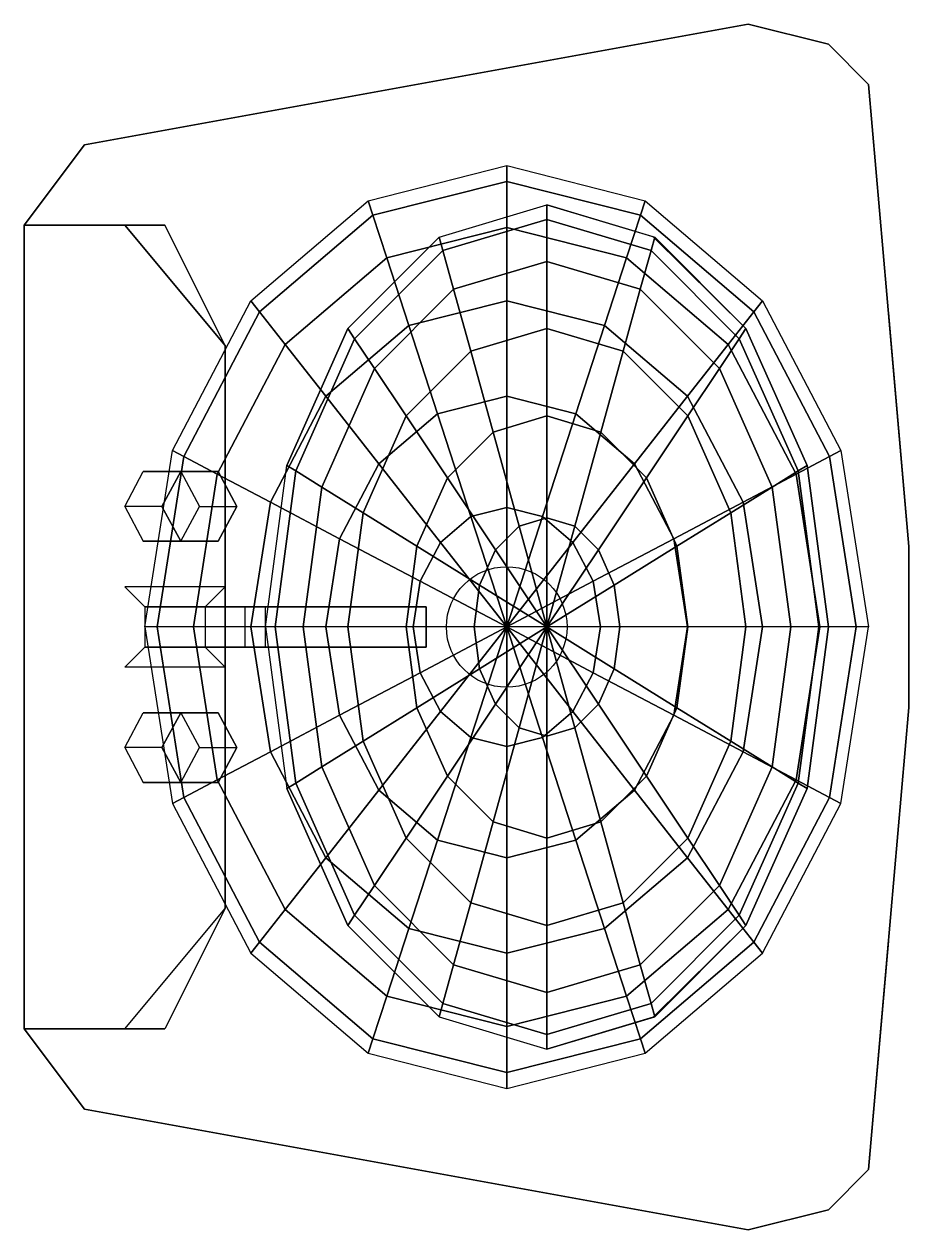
# Model space of a CAD drawing. Extents: x 0 to 22, y -15 to 15.
import ezdxf

# ---------------------------------------------------------------- set-up
doc = ezdxf.new("R2010")
doc.units = 0
doc.header["$LTSCALE"] = 2
doc.layers.get('0').update_dxf_attribs({"linetype": 'CONTINUOUS'})

# ---------------------------------------------------------------- blocks, each defined once
blk = doc.blocks.new('15ZSNC01')
for points in [[(-6.467, -2.679, 20.5), (-6.247, -2.588, 18.688), (-6.761, 0, 18.688), (-7, 0, 20.5)], [(-6.247, -2.588, 18.688), (-5.601, -2.32, 17), (-6.062, 0, 17), (-6.761, 0, 18.688)], [(-5.601, -2.32, 17), (-4.573, -1.894, 15.55), (-4.95, 0, 15.55), (-6.062, 0, 17)], [(-4.573, -1.894, 15.55), (-3.234, -1.339, 14.438), (-3.5, 0, 14.438), (-4.95, 0, 15.55)], [(-3.234, -1.339, 14.438), (-1.674, -0.693, 13.739), (-1.812, 0, 13.739), (-3.5, 0, 14.438)], [(-1.674, -0.693, 13.739), (0, 0, 13.5), (0, 0, 13.5), (-1.812, 0, 13.739)], [(-1.281, -1.281, 13.739), (0, 0, 13.5), (0, 0, 13.5), (-1.674, -0.693, 13.739)], [(-0.693, -1.674, 13.739), (0, 0, 13.5), (0, 0, 13.5), (-1.281, -1.281, 13.739)], [(0, -1.812, 13.739), (0, 0, 13.5), (0, 0, 13.5), (-0.693, -1.674, 13.739)], [(0.693, -1.674, 13.739), (0, 0, 13.5), (0, 0, 13.5), (0, -1.812, 13.739)], [(1.281, -1.281, 13.739), (0, 0, 13.5), (0, 0, 13.5), (0.693, -1.674, 13.739)], [(1.674, -0.693, 13.739), (0, 0, 13.5), (0, 0, 13.5), (1.281, -1.281, 13.739)], [(1.812, 0, 13.739), (0, 0, 13.5), (0, 0, 13.5), (1.674, -0.693, 13.739)], [(3.5, 0, 14.438), (1.812, 0, 13.739), (1.674, -0.693, 13.739), (3.234, -1.339, 14.438)], [(4.95, 0, 15.55), (3.5, 0, 14.438), (3.234, -1.339, 14.438), (4.573, -1.894, 15.55)], [(6.062, 0, 17), (4.95, 0, 15.55), (4.573, -1.894, 15.55), (5.601, -2.32, 17)], [(6.761, 0, 18.688), (6.062, 0, 17), (5.601, -2.32, 17), (6.247, -2.588, 18.688)], [(7, 0, 20.5), (6.761, 0, 18.688), (6.247, -2.588, 18.688), (6.467, -2.679, 20.5)], [(-2.475, -2.475, 14.438), (-1.281, -1.281, 13.739), (-1.674, -0.693, 13.739), (-3.234, -1.339, 14.438)], [(3.234, -1.339, 14.438), (1.674, -0.693, 13.739), (1.281, -1.281, 13.739), (2.475, -2.475, 14.438)], [(-3.5, -3.5, 15.55), (-2.475, -2.475, 14.438), (-3.234, -1.339, 14.438), (-4.573, -1.894, 15.55)], [(-1.339, -3.234, 14.438), (-0.693, -1.674, 13.739), (-1.281, -1.281, 13.739), (-2.475, -2.475, 14.438)], [(2.475, -2.475, 14.438), (1.281, -1.281, 13.739), (0.693, -1.674, 13.739), (1.339, -3.234, 14.438)], [(4.573, -1.894, 15.55), (3.234, -1.339, 14.438), (2.475, -2.475, 14.438), (3.5, -3.5, 15.55)], [(0, -3.5, 14.438), (0, -1.812, 13.739), (-0.693, -1.674, 13.739), (-1.339, -3.234, 14.438)], [(1.339, -3.234, 14.438), (0.693, -1.674, 13.739), (0, -1.812, 13.739), (0, -3.5, 14.438)], [(-4.287, -4.287, 17), (-3.5, -3.5, 15.55), (-4.573, -1.894, 15.55), (-5.601, -2.32, 17)], [(5.601, -2.32, 17), (4.573, -1.894, 15.55), (3.5, -3.5, 15.55), (4.287, -4.287, 17)], [(-4.781, -4.781, 18.688), (-4.287, -4.287, 17), (-5.601, -2.32, 17), (-6.247, -2.588, 18.688)], [(6.247, -2.588, 18.688), (5.601, -2.32, 17), (4.287, -4.287, 17), (4.781, -4.781, 18.688)], [(-1.894, -4.573, 15.55), (-1.339, -3.234, 14.438), (-2.475, -2.475, 14.438), (-3.5, -3.5, 15.55)], [(3.5, -3.5, 15.55), (2.475, -2.475, 14.438), (1.339, -3.234, 14.438), (1.894, -4.573, 15.55)], [(-4.95, -4.95, 20.5), (-4.781, -4.781, 18.688), (-6.247, -2.588, 18.688), (-6.467, -2.679, 20.5)], [(6.467, -2.679, 20.5), (6.247, -2.588, 18.688), (4.781, -4.781, 18.688), (4.95, -4.95, 20.5)], [(0, -4.95, 15.55), (0, -3.5, 14.438), (-1.339, -3.234, 14.438), (-1.894, -4.573, 15.55)], [(1.894, -4.573, 15.55), (1.339, -3.234, 14.438), (0, -3.5, 14.438), (0, -4.95, 15.55)], [(-2.32, -5.601, 17), (-1.894, -4.573, 15.55), (-3.5, -3.5, 15.55), (-4.287, -4.287, 17)], [(4.287, -4.287, 17), (3.5, -3.5, 15.55), (1.894, -4.573, 15.55), (2.32, -5.601, 17)], [(-2.588, -6.247, 18.688), (-2.32, -5.601, 17), (-4.287, -4.287, 17), (-4.781, -4.781, 18.688)], [(4.781, -4.781, 18.688), (4.287, -4.287, 17), (2.32, -5.601, 17), (2.588, -6.247, 18.688)], [(0, -6.062, 17), (0, -4.95, 15.55), (-1.894, -4.573, 15.55), (-2.32, -5.601, 17)], [(2.32, -5.601, 17), (1.894, -4.573, 15.55), (0, -4.95, 15.55), (0, -6.062, 17)], [(-2.679, -6.467, 20.5), (-2.588, -6.247, 18.688), (-4.781, -4.781, 18.688), (-4.95, -4.95, 20.5)], [(4.95, -4.95, 20.5), (4.781, -4.781, 18.688), (2.588, -6.247, 18.688), (2.679, -6.467, 20.5)], [(0, -6.761, 18.688), (0, -6.062, 17), (-2.32, -5.601, 17), (-2.588, -6.247, 18.688)], [(2.588, -6.247, 18.688), (2.32, -5.601, 17), (0, -6.062, 17), (0, -6.761, 18.688)], [(0, -7, 20.5), (0, -6.761, 18.688), (-2.588, -6.247, 18.688), (-2.679, -6.467, 20.5)], [(2.679, -6.467, 20.5), (2.588, -6.247, 18.688), (0, -6.761, 18.688), (0, -7, 20.5)]]:
    blk.add_3dface(points)

msp = doc.modelspace()

# ---------------------------------------------------------------- linework, layer by layer
msp.add_circle((12, 0, -12), 1.5)
for points in [[(1.5, 12), (18, 15), (18, 15, -3), (1.5, 12, -3)], [(18, 15), (20, 14.5), (20, 14.5, -3), (18, 15, -3)], [(20, 14.5), (21, 13.5), (21, 13.5, -3), (20, 14.5, -3)], [(22, 2), (21, 13.5), (21, 13.5, -3), (22, 2, -3)], [(0, 10), (1.5, 12), (1.5, 12, -3), (0, 10, -3)], [(0, 10, 2), (2.5, 10, 2), (3.5, 10), (0, 10)], [(0, 10, -3), (0, 10, 2), (0, -10, 2), (0, -10, -3)], [(2.5, 10, 2), (5, 7, 1), (5, 7), (3.5, 10)], [(5, -7, 1), (5, 7, 1), (5, 7), (5, -7)], [(22, -2), (22, 2), (22, 2, -3), (22, -2, -3)], [(21, -13.5), (22, -2), (22, -2, -3), (21, -13.5, -3)], [(2.5, -10, 2), (5, -7, 1), (5, -7), (3.5, -10)], [(0, -10, 2), (2.5, -10, 2), (3.5, -10), (0, -10)], [(0, -10), (1.5, -12), (1.5, -12, -3), (0, -10, -3)], [(1.5, -12), (18, -15), (18, -15, -3), (1.5, -12, -3)], [(20, -14.5), (21, -13.5), (21, -13.5, -3), (20, -14.5, -3)], [(18, -15), (20, -14.5), (20, -14.5, -3), (18, -15, -3)]]:
    msp.add_3dface(points)
for points, invisible_edges in [([(13, 10.5), (1.5, 12), (18, 15), (20, 14.5)], 9), ([(13, 10.5), (20, 14.5), (21, 13.5), (15.645, 9.704)], 5), ([(21, 13.5), (15.645, 9.704), (17.95, 7.425), (21.492, 7.817)], 5), ([(13, 10.5), (3.5, 10), (0, 10), (1.5, 12)], 9), ([(3.5, 10), (10.321, 9.701), (13, 10.5), (3.5, 10)], 5), ([(0, -10, 2), (0, 10, 2), (2.5, 10, 2), (2.5, -10, 2)], 4), ([(2.5, 10, 2), (2.5, -10, 2), (5, -7, 1), (5, 7, 1)], 1), ([(8.05, 7.425), (5, 7), (3.5, 10), (10.321, 9.701)], 5), ([(17.95, 7.425), (21.492, 7.817), (22, 2), (19.467, 4.018)], 5), ([(5, 4), (5, 7), (8.05, 7.425), (6.533, 4.018)], 10), ([(5, 0), (6, 0), (6.533, 4.018), (5, 4)], 5), ([(19.467, 4.018), (22, 2), (22, 0), (20, 0)], 5), ([(5, 0), (6, 0), (6.533, -4.018), (5, -4)], 5), ([(19.467, -4.018), (22, -2), (22, 0), (20, 0)], 5), ([(17.95, -7.425), (21.492, -7.817), (22, -2), (19.467, -4.018)], 5), ([(5, -4), (5, -7), (8.05, -7.425), (6.533, -4.018)], 10), ([(8.05, -7.425), (5, -7), (3.5, -10), (10.321, -9.701)], 5), ([(21, -13.5), (15.645, -9.704), (17.95, -7.425), (21.492, -7.817)], 5), ([(3.5, -10), (10.321, -9.701), (13, -10.5), (3.5, -10)], 5), ([(13, -10.5), (20, -14.5), (21, -13.5), (15.645, -9.704)], 5), ([(13, -10.5), (3.5, -10), (0, -10), (1.5, -12)], 9), ([(13, -10.5), (1.5, -12), (18, -15), (20, -14.5)], 9)]:
    msp.add_3dface(points, dxfattribs=dict(invisible_edges=invisible_edges))
at = {"color": 7}
for points in [[(2.964, 3.866, 1.814), (3.893, 3.866, 4.135), (3.428, 3, 4.321), (2.5, 3, 2)], [(4.821, 3.866, 3.764), (3.893, 3.866, 1.443), (2.964, 3.866, 1.814), (3.893, 3.866, 4.135)], [(4.357, 3, 1.257), (5.285, 3, 3.578), (4.821, 3.866, 3.764), (3.893, 3.866, 1.443)], [(3.428, 3, 4.321), (2.5, 3, 2), (2.964, 2.134, 1.814), (3.893, 2.134, 4.135)], [(4.821, 2.134, 3.764), (3.893, 2.134, 1.443), (4.357, 3, 1.257), (5.285, 3, 3.578)], [(2.964, 2.134, 1.814), (3.893, 2.134, 4.135), (4.821, 2.134, 3.764), (3.893, 2.134, 1.443)], [(2.5, 1, 2), (3, 0.5, 3.5), (4.5, 0.5, 2.5), (5, 1, 1)], [(5, -1, 1), (5, 1, 1), (4.5, 0.5, 2.5), (4.5, -0.5, 2.5)], [(4.5, 0.5, 2.5), (6, 0.5, 3.5), (5.5, 0.5, 4.5), (3, 0.5, 3.5)], [(3, 0.5, 3.5), (3, -0.5, 3.5), (5.5, -0.5, 4.5), (5.5, 0.5, 4.5)], [(4.5, 0.5, 2.5), (4.5, -0.5, 2.5), (6, -0.5, 3.5), (6, 0.5, 3.5)], [(5.5, 0.5, 4.5), (10, 0.5, 4.5), (10, 0.5, 3.5), (6, 0.5, 3.5)], [(5.5, -0.5, 4.5), (5.5, 0.5, 4.5), (10, 0.5, 4.5), (10, -0.5, 4.5)], [(6, -0.5, 3.5), (6, 0.5, 3.5), (10, 0.5, 3.5), (10, -0.5, 3.5)], [(10, 0.5, 4.5), (10, -0.5, 4.5), (10, -0.5, 3.5), (10, 0.5, 3.5)], [(2.5, -1, 2), (3, -0.5, 3.5), (4.5, -0.5, 2.5), (5, -1, 1)], [(4.5, -0.5, 2.5), (6, -0.5, 3.5), (5.5, -0.5, 4.5), (3, -0.5, 3.5)], [(5.5, -0.5, 4.5), (10, -0.5, 4.5), (10, -0.5, 3.5), (6, -0.5, 3.5)], [(3.428, -3, 4.321), (2.5, -3, 2), (2.964, -2.134, 1.814), (3.893, -2.134, 4.135)], [(2.964, -2.134, 1.814), (3.893, -2.134, 4.135), (4.821, -2.134, 3.764), (3.893, -2.134, 1.443)], [(4.821, -2.134, 3.764), (3.893, -2.134, 1.443), (4.357, -3, 1.257), (5.285, -3, 3.578)], [(2.964, -3.866, 1.814), (3.893, -3.866, 4.135), (3.428, -3, 4.321), (2.5, -3, 2)], [(4.357, -3, 1.257), (5.285, -3, 3.578), (4.821, -3.866, 3.764), (3.893, -3.866, 1.443)], [(4.821, -3.866, 3.764), (3.893, -3.866, 1.443), (2.964, -3.866, 1.814), (3.893, -3.866, 4.135)]]:
    msp.add_3dface(points, dxfattribs=at)
for points, invisible_edges in [([(3.893, 3.866, 4.135), (4.821, 3.866, 3.764), (5.285, 3, 3.578), (3.428, 3, 4.321)], 4), ([(5.285, 3, 3.578), (3.428, 3, 4.321), (3.893, 2.134, 4.135), (4.821, 2.134, 3.764)], 1), ([(2.5, -1, 2), (2.5, 1, 2), (3, 0.5, 3.5), (3, -0.5, 3.5)], 1), ([(5.285, -3, 3.578), (3.428, -3, 4.321), (3.893, -2.134, 4.135), (4.821, -2.134, 3.764)], 1), ([(3.893, -3.866, 4.135), (4.821, -3.866, 3.764), (5.285, -3, 3.578), (3.428, -3, 4.321)], 4)]:
    msp.add_3dface(points, dxfattribs=dict(at, invisible_edges=invisible_edges))

# ---------------------------------------------------------------- block references
at = {"rotation": 180}
for p, xscale, yscale in [((12, 0, -23.5), -1.285, 1.64), ((13, 0, -20.5), -1, 1.5)]:
    msp.add_blockref('15ZSNC01', p, dxfattribs=dict(at, xscale=xscale, yscale=yscale))
at = {"xscale": 1.285, "yscale": 1.64}
msp.add_blockref('15ZSNC01', (12, 0, -23.5), dxfattribs=at)
at = {"yscale": 1.5}
msp.add_blockref('15ZSNC01', (13, 0, -20.5), dxfattribs=at)

doc.saveas('drawing.dxf')
